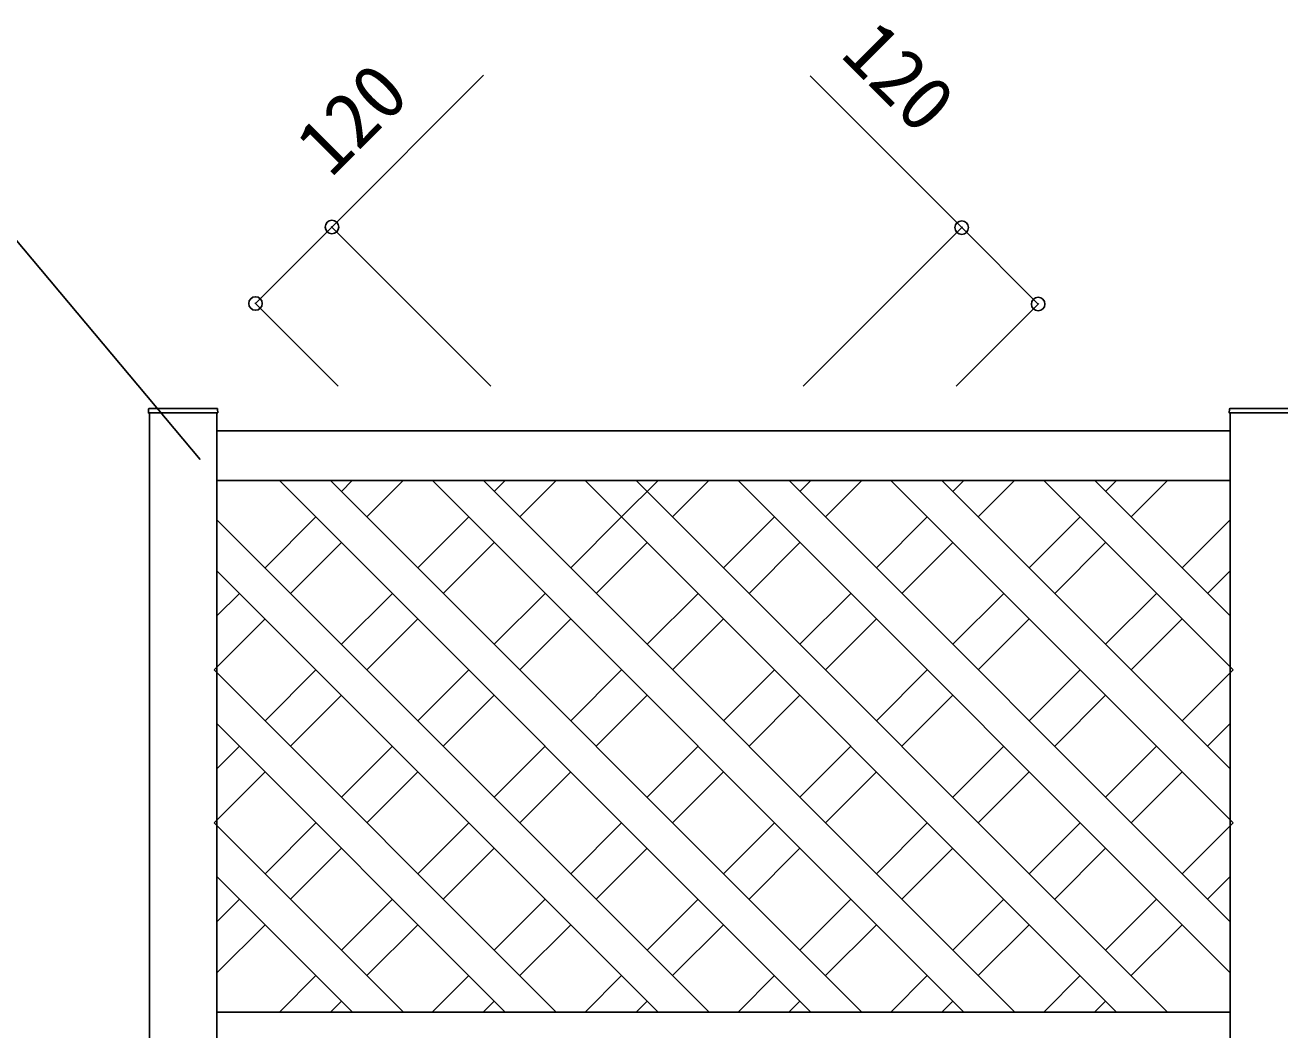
# Model space of a CAD drawing. Units: millimetres, scale not verified. Extents: x -4375 to 4375, y -6499 to 6473.
# Drawn here: x -1375 to 18, y 936 to 2051 of the extents above; entities that cross this region are included whole.
import ezdxf
from ezdxf.enums import TextEntityAlignment as Align

# ---------------------------------------------------------------- set-up
doc = ezdxf.new("R2010")
doc.units = ezdxf.units.MM
doc.header["$LTSCALE"] = 30
doc.layers.add('0-3_YKK_A1', color=4, linetype='Continuous')
doc.layers.add('0-4_YKK_D', color=6, linetype='Continuous')
doc.styles.add('ＭＳ ゴシック', font='')
doc.styles.get('ＭＳ ゴシック').set_extended_font_data('MS Gothic')

msp = doc.modelspace()

# ---------------------------------------------------------------- linework, layer by layer
at = {"layer": '0-3_YKK_A1'}
for p, q in [((-1237.5, 812.8), (-1237.5, 1620.8)), ((-1162.71, 1625.8), (-1237.29, 1625.8)), ((-1162.5, 1620.8), (-1162.5, 812.8)), ((-1161.5, 1620.8), (-1161.71, 1624.85)), ((-37.5, 812.8), (-37.5, 1620.8)), ((37.29, 1625.8), (-37.29, 1625.8)), ((-37.5, 1600.8), (-1162.5, 1600.8)), ((-1162.5, 1545.8), (-37.5, 1545.8)), ((-1092.94, 1545.8), (-502.94, 955.8)), ((-1036.37, 1545.8), (-446.37, 955.8)), ((-1024.26, 1533.69), (-1012.16, 1545.8)), ((-995.98, 1505.41), (-955.59, 1545.8)), ((-923.23, 1545.8), (-333.23, 955.8)), ((-866.67, 1545.8), (-276.67, 955.8)), ((-854.56, 1533.69), (-842.45, 1545.8)), ((-826.27, 1505.41), (-785.88, 1545.8)), ((-753.53, 1545.8), (-163.53, 955.8)), ((-713.14, 1505.41), (-672.75, 1545.8)), ((-696.96, 1545.8), (-106.96, 955.8)), ((-656.57, 1505.41), (-616.18, 1545.8)), ((-37.5, 999.48), (-583.82, 1545.8)), ((-37.5, 1056.05), (-527.25, 1545.8)), ((-503.04, 1545.8), (-515.15, 1533.69)), ((-446.47, 1545.8), (-486.86, 1505.41)), ((-34.31, 1166), (-414.12, 1545.8)), ((-37.5, 1225.75), (-357.55, 1545.8)), ((-333.33, 1545.8), (-345.44, 1533.69)), ((-276.77, 1545.8), (-317.16, 1505.41)), ((-34.31, 1335.7), (-244.41, 1545.8)), ((-37.5, 1395.46), (-187.84, 1545.8)), ((-163.63, 1545.8), (-175.74, 1533.69)), ((-107.06, 1545.8), (-147.45, 1505.41)), ((-1109.12, 1448.84), (-1052.55, 1505.41)), ((-939.41, 1448.84), (-882.84, 1505.41)), ((-769.71, 1448.84), (-713.14, 1505.41)), ((-543.43, 1505.41), (-600, 1448.84)), ((-373.73, 1505.41), (-430.29, 1448.84)), ((-204.02, 1505.41), (-260.59, 1448.84)), ((-1162.5, 1502.22), (-616.08, 955.8)), ((-37.5, 1502.22), (-90.88, 1448.84)), ((-1080.83, 1420.56), (-1024.26, 1477.12)), ((-911.13, 1420.56), (-854.56, 1477.12)), ((-741.42, 1420.56), (-684.85, 1477.12)), ((-515.15, 1477.12), (-571.72, 1420.56)), ((-345.44, 1477.12), (-402.01, 1420.56)), ((-175.74, 1477.12), (-232.3, 1420.56)), ((-1162.5, 1445.65), (-672.65, 955.8)), ((-37.5, 1445.65), (-62.6, 1420.56)), ((-1162.5, 1395.46), (-1137.4, 1420.56)), ((-1024.26, 1363.99), (-967.7, 1420.56)), ((-854.56, 1363.99), (-797.99, 1420.56)), ((-628.28, 1420.56), (-684.85, 1363.99)), ((-458.58, 1420.56), (-515.15, 1363.99)), ((-288.87, 1420.56), (-345.44, 1363.99)), ((-119.17, 1420.56), (-175.74, 1363.99)), ((-1165.69, 1335.7), (-1109.12, 1392.27)), ((-995.98, 1335.7), (-939.41, 1392.27)), ((-826.27, 1335.7), (-769.71, 1392.27)), ((-600, 1392.27), (-656.57, 1335.7)), ((-430.29, 1392.27), (-486.86, 1335.7)), ((-260.59, 1392.27), (-317.16, 1335.7)), ((-90.88, 1392.27), (-147.45, 1335.7)), ((-1165.69, 1335.7), (-785.78, 955.8)), ((-1109.12, 1279.13), (-1052.55, 1335.7)), ((-939.41, 1279.13), (-882.84, 1335.7)), ((-713.14, 1335.7), (-769.71, 1279.13)), ((-543.43, 1335.7), (-600, 1279.13)), ((-373.73, 1335.7), (-430.29, 1279.13)), ((-204.02, 1335.7), (-260.59, 1279.13)), ((-34.31, 1335.7), (-90.88, 1279.13)), ((-1080.83, 1250.85), (-1024.26, 1307.42)), ((-911.13, 1250.85), (-854.56, 1307.42)), ((-684.85, 1307.42), (-741.42, 1250.85)), ((-515.15, 1307.42), (-571.72, 1250.85)), ((-345.44, 1307.42), (-402.01, 1250.85)), ((-175.74, 1307.42), (-232.3, 1250.85)), ((-1162.5, 1275.95), (-842.35, 955.8)), ((-37.5, 1275.95), (-62.6, 1250.85)), ((-1162.5, 1225.75), (-1137.4, 1250.85)), ((-1024.26, 1194.28), (-967.7, 1250.85)), ((-797.99, 1250.85), (-854.56, 1194.28)), ((-628.28, 1250.85), (-684.85, 1194.28)), ((-458.58, 1250.85), (-515.15, 1194.28)), ((-288.87, 1250.85), (-345.44, 1194.28)), ((-119.17, 1250.85), (-175.74, 1194.28)), ((-1165.69, 1166), (-1109.12, 1222.57)), ((-995.98, 1166), (-939.41, 1222.57)), ((-769.71, 1222.57), (-826.27, 1166)), ((-600, 1222.57), (-656.57, 1166)), ((-430.29, 1222.57), (-486.86, 1166)), ((-260.59, 1222.57), (-317.16, 1166)), ((-90.88, 1222.57), (-147.45, 1166)), ((-1165.69, 1166), (-955.49, 955.8)), ((-1109.12, 1109.43), (-1052.55, 1166)), ((-882.84, 1166), (-939.41, 1109.43)), ((-713.14, 1166), (-769.71, 1109.43)), ((-543.43, 1166), (-600, 1109.43)), ((-373.73, 1166), (-430.29, 1109.43)), ((-204.02, 1166), (-260.59, 1109.43)), ((-34.31, 1166), (-90.88, 1109.43)), ((-1080.83, 1081.14), (-1024.26, 1137.71)), ((-854.56, 1137.71), (-911.13, 1081.14)), ((-684.85, 1137.71), (-741.42, 1081.14)), ((-515.15, 1137.71), (-571.72, 1081.14)), ((-345.44, 1137.71), (-402.01, 1081.14)), ((-175.74, 1137.71), (-232.3, 1081.14)), ((-1162.5, 1106.24), (-1012.06, 955.8)), ((-37.5, 1106.24), (-62.6, 1081.14)), ((-1162.5, 1056.05), (-1137.4, 1081.14)), ((-967.7, 1081.14), (-1024.26, 1024.58)), ((-797.99, 1081.14), (-854.56, 1024.58)), ((-628.28, 1081.14), (-684.85, 1024.58)), ((-458.58, 1081.14), (-515.15, 1024.58)), ((-288.87, 1081.14), (-345.44, 1024.58)), ((-119.17, 1081.14), (-175.74, 1024.58)), ((-1162.5, 999.48), (-1109.12, 1052.86)), ((-939.41, 1052.86), (-995.98, 996.29)), ((-769.71, 1052.86), (-826.27, 996.29)), ((-600, 1052.86), (-656.57, 996.29)), ((-430.29, 1052.86), (-486.86, 996.29)), ((-260.59, 1052.86), (-317.16, 996.29)), ((-90.88, 1052.86), (-147.45, 996.29)), ((-1052.55, 996.29), (-1093.04, 955.8)), ((-882.84, 996.29), (-923.33, 955.8)), ((-713.14, 996.29), (-753.63, 955.8)), ((-543.43, 996.29), (-583.92, 955.8)), ((-373.73, 996.29), (-414.22, 955.8)), ((-204.02, 996.29), (-244.51, 955.8)), ((-1024.26, 968.01), (-1036.47, 955.8)), ((-854.56, 968.01), (-866.77, 955.8)), ((-684.85, 968.01), (-697.06, 955.8)), ((-515.15, 968.01), (-527.35, 955.8)), ((-345.44, 968.01), (-357.65, 955.8)), ((-175.74, 968.01), (-187.94, 955.8)), ((-1162.5, 955.8), (-37.5, 955.8))]:
    msp.add_line(p, q, dxfattribs=at)
for points in [[(-1161.5, 1620.8), (-1238.5, 1620.8), (-1238.29, 1624.85)], [(38.5, 1620.8), (-38.5, 1620.8), (-38.29, 1624.85)]]:
    msp.add_lwpolyline(points, dxfattribs=at)
for centre, start, end in [((-1237.29, 1624.8), 90, 177), ((-1162.71, 1624.8), 3, 90), ((-37.29, 1624.8), 90, 177)]:
    msp.add_arc(centre, 1, start, end, dxfattribs=at)
at = {"layer": '0-4_YKK_D'}
for p, q in [((-858.24, 1650.51), (-1035.51, 1827.78)), ((-511.47, 1650.51), (-334.84, 1827.14)), ((-1027.94, 1650.51), (-1120.36, 1742.93)), ((-341.76, 1650.51), (-249.99, 1742.28))]:
    msp.add_line(p, q, dxfattribs=at)
for points in [[(-1119.66, 1742.22), (-1034.8, 1827.07), (-866.46, 1995.41)], [(-250.7, 1741.58), (-335.55, 1826.43), (-503.89, 1994.77)], [(-1181.17, 1568.97), (-1396.68, 1825.8), (-2161.85, 1825.8)]]:
    msp.add_lwpolyline(points, dxfattribs=at)
for centre in [(-1034.8, 1827.07), (-335.55, 1826.43), (-1119.66, 1742.22), (-250.7, 1741.58)]:
    msp.add_circle(centre, 7.5, dxfattribs=at)

# ---------------------------------------------------------------- texts
at = {"layer": '0-4_YKK_D', "style": 'ＭＳ ゴシック'}
for rotation, p in [(315, (-484.82, 2003.99)), (45, (-1022.81, 1867.35))]:
    msp.add_text('120', height=62.32, rotation=rotation, dxfattribs=at).set_placement(p, align=Align.BOTTOM_LEFT)

doc.saveas('drawing.dxf')
